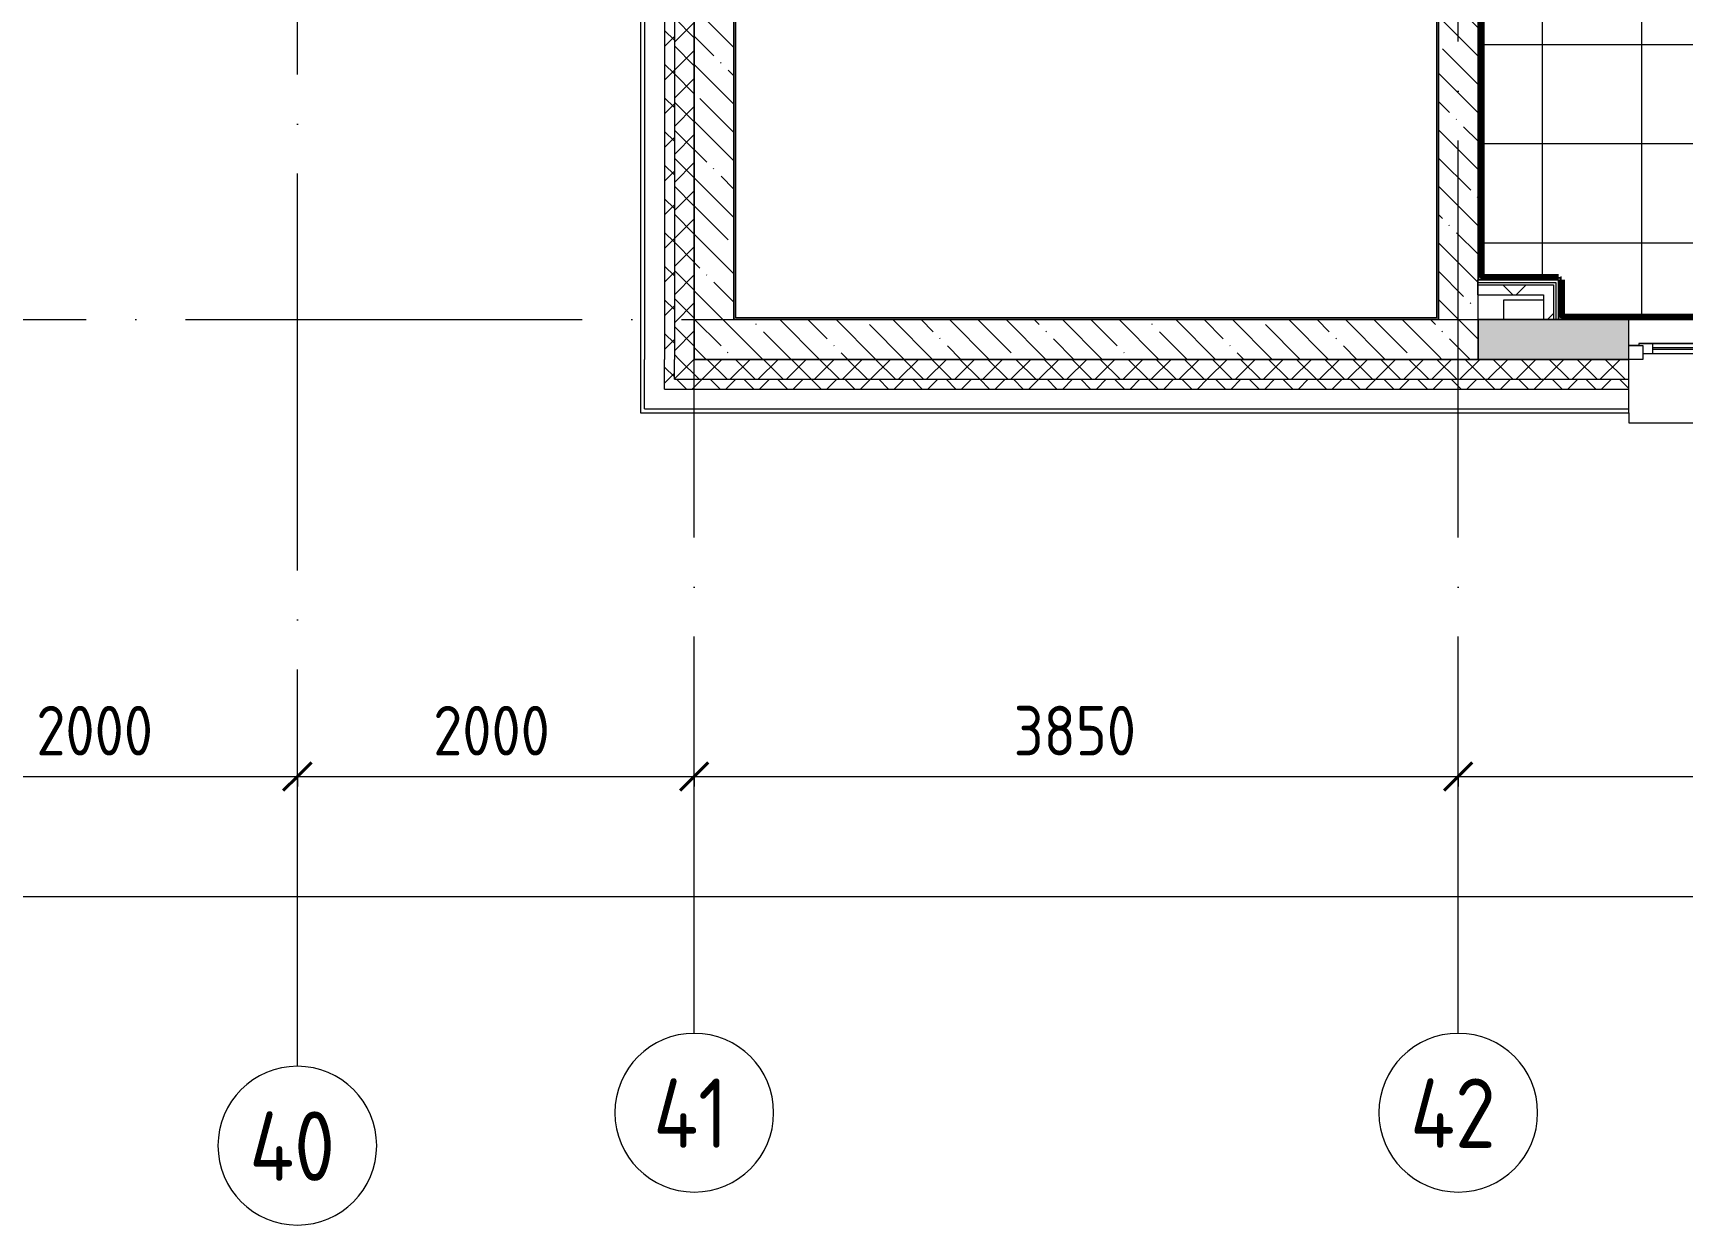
# Model space of a CAD drawing. Header units: millimetres. Extents: x 97 to 214665, y -4577 to 61202.
# Drawn here: x 190666 to 198981, y -4539 to 1470 of the extents above; entities that cross this region are included whole.
import ezdxf

# ---------------------------------------------------------------- set-up
doc = ezdxf.new("R2010")
doc.units = ezdxf.units.MM
doc.linetypes.add('ADSK_Линия сетки', pattern=[2500, 2000, -250, 0, -250])
for name, color, linetype, lineweight in [('A-____-____-DIMS', 211, 'Continuous', 9), ('A-____-____-DIMS-100', 211, 'Continuous', 9), ('A-FLOR-____-OTLN', 192, 'Continuous', 9), ('A-FLOR-____-PATT', 8, 'Continuous', 9), ('A-GLAZ-____-MCUT', 151, 'Continuous', 9), ('A-GLAZ-____-OTLN', 151, 'Continuous', 9), ('A-WALL-____-MCUT', 113, 'Continuous', 9), ('A-WALL-____-PATT', 111, 'Continuous', 9), ('A-WALL-FNSH-MCUT', 113, 'Continuous', 9), ('I-WALL-____-OTLN', 2, 'Continuous', 9), ('S-GRID-____-IDEN', 1, 'Continuous', 20), ('S-GRID-____-OTLN', 1, 'Continuous', 9)]:
    doc.layers.add(name, color=color, linetype=linetype, lineweight=lineweight)
doc.styles.add('GOST Common', font='GOST_Common.ttf', dxfattribs={"width": 0.9, "height": 250})
doc.styles.add('GOST Common_2', font='GOST_Common.ttf', dxfattribs={"width": 0.9, "height": 350})
doc.dimstyles.new('ADSK_Основной_2_5_мм', dxfattribs={"dimscale": 304.8, "dimtxt": 0.824897, "dimasz": 0.463911, "dimexe": 0.492126, "dimexo": 0.001615, "dimgap": 0.098425, "dimtad": 1, "dimlfac": 304.8, "dimrnd": 0.01, "dimdsep": 46, "dimtxsty": 'GOST Common', "dimblk1": 'OBLIQUE', "dimblk2": 'OBLIQUE', "dimsah": 1, "dimcen": 0.09, "dimdle": 0.492126, "dimazin": 2, "dimtfac": 1, "dimtdec": 4, "dimtix": 1, "dimtmove": 0, "dimatfit": 3, "dimfxl": 1, "dimtvp": 1, "dimtolj": 1, "dimtzin": 0, "dimlwd": 20, "dimlwe": 20, "dimarcsym": 2})
doc.dimstyles.new('ADSK_Основной_2_5_мм_Округление_до_10_мм', dxfattribs={"dimscale": 304.8, "dimtxt": 0.824897, "dimasz": 0.463911, "dimexe": 0.492126, "dimexo": 0.001615, "dimgap": 0.098425, "dimtad": 1, "dimdec": 0, "dimlfac": 304.8, "dimrnd": 10, "dimdsep": 46, "dimtxsty": 'GOST Common', "dimblk1": 'OBLIQUE', "dimblk2": 'OBLIQUE', "dimsah": 1, "dimcen": 0.09, "dimdle": 0.492126, "dimazin": 2, "dimtfac": 1, "dimtdec": 4, "dimtix": 1, "dimtmove": 0, "dimatfit": 3, "dimfxl": 1, "dimtvp": 1, "dimtolj": 1, "dimtzin": 0, "dimlwd": 20, "dimlwe": 20, "dimarcsym": 2})
pattern_1 = [(45, (0, 0), (-70.71068, 70.71068), []), (135, (0, 0), (-70.71068, -70.71068), [])]
pattern_2 = [(135, (0, 0), (-84.85281, -84.85281), []), (225, (0, 0), (84.85281, -84.85281), [])]
pattern_3 = [(135, (0, 0), (-142.5612, -142.5612), []), (135, (142.56, 0), (-142.5612, -142.5612), [252.016, -50.403, 3.353, -47.05])]
pattern_4 = [(45, (0, 0), (-141.42136, 141.42136), []), (135, (0, 0), (-141.42136, -141.42136), [])]

# ---------------------------------------------------------------- blocks, each defined once
blk = doc.blocks.new('Окно_СКБ_2Ст1 - Окно_СКБ_2Ст 3300_ОК2-29018964-О_АИ_ПП_4_200_Целиком')
at = {"layer": 'A-GLAZ-____-MCUT', "color": 90}
for p, q in [((-1650, -195), (-1650, -125)), ((-1650, -125), (-1580, -125)), ((-1580, -125), (-1580, -195)), ((750, -195), (750, -125)), ((750, -125), (820, -125)), ((820, -125), (820, -195)), ((1580, -155), (820, -155)), ((820, -155), (820, -195)), ((870, -205), (870, -155)), ((1530, -205), (1530, -155)), ((1580, -195), (1580, -125)), ((1580, -125), (1650, -125)), ((1580, -195), (1580, -155)), ((1650, -125), (1650, -195)), ((-1580, -195), (-1650, -195)), ((820, -195), (750, -195)), ((820, -195), (800, -195)), ((800, -195), (800, -205)), ((800, -205), (1600, -205)), ((1600, -205), (800, -205)), ((1650, -195), (1580, -195)), ((1600, -195), (1580, -195)), ((1600, -205), (1600, -195))]:
    blk.add_line(p, q, dxfattribs=at)
at = {"layer": 'A-GLAZ-____-MCUT', "color": 10, "lineweight": 5}
for p, q in [((750, -155), (-1580, -155)), ((750, -165), (-1580, -165)), ((870, -175), (1530, -175)), ((1530, -185), (870, -185))]:
    blk.add_line(p, q, dxfattribs=at)
at = {"layer": 'A-GLAZ-____-OTLN', "color": 10, "lineweight": 5}
for p, q in [((-1650, -195), (800, -195)), ((1600, -195), (1650, -195))]:
    blk.add_line(p, q, dxfattribs=at)
blk = doc.blocks.new('WNW_Отлив1 - Отлив_металлический 2-28598290-О_АИ_ПП_4_200_Целиком')
at = {"layer": 'A-GLAZ-____-OTLN', "color": 10, "lineweight": 5}
for p, q in [((1650, 320), (-1650, 320)), ((-1650, 320), (-1650, 270)), ((1650, 270), (1650, 320))]:
    blk.add_line(p, q, dxfattribs=at)
blk = doc.blocks.new('0083_СОШ675_АР_R22_rvt-1-О_АИ_ПП_4_200_Целиком')
at = {"layer": 'A-WALL-____-PATT', "lineweight": 5}
h = blk.add_hatch(dxfattribs=at)
h.set_pattern_fill('FP_31', color=10, style=0, pattern_type=2)
h.set_pattern_definition(pattern_3)
h.paths.add_polyline_path([(140450, -175), (140450, 7110), (140250, 7110), (140250, -175)])
h.paths.add_polyline_path([(140450, 8750), (140450, 10425), (140250, 10425), (140250, 8750), (140307, 8750)])
h = blk.add_hatch(dxfattribs=at)
h.set_pattern_fill('FP_31', color=10, style=0, pattern_type=2)
h.set_pattern_definition(pattern_3)
h.paths.add_polyline_path([(136500, -175), (136700, -175), (136700, 7725.1), (136500, 7725.1), (136500, -92.3)])
h.paths.add_polyline_path([(136700, 8625.1), (136700, 10025), (136500, 10025), (136500, 8625.1)])
h = blk.add_hatch(dxfattribs=at)
h.set_pattern_fill('FP_21', color=10, style=0, pattern_type=2)
h.set_pattern_definition(pattern_1)
h.paths.add_polyline_path([(136400, -175), (136500, -175), (136500, 7725.1), (136400, 7725.1), (136400, -92.3)])
h.paths.add_polyline_path([(136400, 8625.1), (136500, 8625.1), (136500, 9925), (136400, 9925), (136400, 9755)])
h = blk.add_hatch(dxfattribs=at)
h.set_pattern_fill('FP_7', color=10, style=0, pattern_type=2)
h.set_pattern_definition(pattern_2)
h.paths.add_polyline_path([(136400, -275), (136400, 7725.1), (136350, 7725.1), (136350, -275)])
h.paths.add_polyline_path([(136400, 8625.1), (136400, 9875), (136350, 9875), (136350, 8625.1)])
h = blk.add_hatch(dxfattribs=at)
h.set_pattern_fill('FP_20', color=252, style=0, pattern_type=2)
h.set_pattern_definition(pattern_4)
h.paths.add_polyline_path([(140830, 150), (140830, 200), (140447.7, 200), (140447.7, 150), (140790.2, 150)])
h = blk.add_hatch(dxfattribs=at)
h.set_pattern_fill('FP_20', color=252, style=0, pattern_type=2)
h.set_pattern_definition(pattern_4)
h.paths.add_polyline_path([(140780, 25), (140830, 25), (140830, 150), (140780, 150)])
h = blk.add_hatch(dxfattribs=at)
h.set_pattern_fill('FP_31', color=10, style=0, pattern_type=2)
h.set_pattern_definition(pattern_3)
h.paths.add_polyline_path([(140250, -175), (140250, 25), (136700, 25), (136700, -175), (137408, -175)])
h = blk.add_hatch(dxfattribs=at)
h.set_pattern_fill('FP_74', color=10, style=0, pattern_type=2)
h.set_pattern_definition([(50, (0, 0), (364.3679, -31.8783), [38.1, -419.1]), (355, (0, 0), (-70.48585, 382.1133), [30.48, -335.28]), (100.451, (30.36, -2.66), (293.885, 350.2334), [32.38, -356.18]), (46.184, (0, 101.6), (542.1585, -84.0858), [57.15, -628.65]), (96.636, (45.2, 94.6), (474.8049, 494.8554), [48.57, -534.27]), (351.184, (0, 101.6), (474.8102, 494.85), [45.72, -502.92]), (21, (50.8, 76.2), (303.22847, -204.53046), [38.1, -419.1]), (326, (50.8, 76.2), (123.6039, 368.376), [30.48, -335.28]), (71.451, (76.07, 59.16), (426.8341, 163.8427), [32.38, -356.18]), (37.5, (0, 0), (6.17665, 169.11015), [16.764, -314.452, 16.764, -323.596, -336.55]), (37.5, (0, 0), (6.17665, 169.11015), [-671.576, 16.764, -319.786]), (7.5, (0, 0), (133.63888, 200.3615), [16.764, -177.292, 16.764, -306.832, -128.27]), (7.5, (0, 0), (133.63888, 200.3615), [-517.652, 16.764, -111.506]), (327.5, (-113.28, 0), (271.18182, -11.45836), [16.764, -110.236, 16.764, -379.476, -525.78]), (327.5, (-113.28, 0), (271.18182, -11.45836), [-523.24, 16.764, -509.016]), (317.5, (-164.08, 0), (296.2585, 50.85285), [16.764, -148.336, 16.764, -246.38, -373.38]), (317.5, (-164.08, 0), (296.2585, 50.85285), [-428.244, 16.764, -356.616])])
h.paths.add_polyline_path([(152550, -175), (152550, 25), (145450, 25), (145450, -175)])
h.paths.add_polyline_path([(145050, -175), (145050, 25), (144509.5, 25), (144509.5, -175)])
h.paths.add_polyline_path([(140450, -175), (141209.5, -175), (141209.5, 25), (140450, 25), (140450, -92.3)])
h = blk.add_hatch(dxfattribs=at)
h.set_pattern_fill('FP_21', color=10, style=0, pattern_type=2)
h.set_pattern_definition(pattern_1)
h.paths.add_polyline_path([(140350, -275), (140350, -175), (136400, -175), (136400, -275), (137408, -275)])
h = blk.add_hatch(dxfattribs=at)
h.set_pattern_fill('FP_21', color=10, style=0, pattern_type=2)
h.set_pattern_definition(pattern_1)
h.paths.add_polyline_path([(145160, -275), (145160, -175), (144509.5, -175), (144509.5, -275), (145138.8, -275)])
h.paths.add_polyline_path([(140350, -275), (141209.5, -275), (141209.5, -175), (140350, -175)])
h = blk.add_hatch(dxfattribs=at)
h.set_pattern_fill('FP_7', color=10, style=0, pattern_type=2)
h.set_pattern_definition(pattern_2)
h.paths.add_polyline_path([(140350, -325), (140350, -275), (136350, -275), (136350, -325), (137408, -325)])
h = blk.add_hatch(dxfattribs=at)
h.set_pattern_fill('FP_7', color=10, style=0, pattern_type=2)
h.set_pattern_definition(pattern_2)
h.paths.add_polyline_path([(144509.5, -325), (145160, -325), (145160, -275), (144509.5, -275)])
h.paths.add_polyline_path([(141209.5, -325), (141209.5, -275), (140350, -275), (140350, -325)])
at = {"layer": 'A-FLOR-____-OTLN', "color": 90}
for p, q in [((140580, 25), (140580, 125)), ((140580, 125), (140780, 125))]:
    blk.add_line(p, q, dxfattribs=at)
at = {"layer": 'A-WALL-____-MCUT', "color": 10, "lineweight": 5}
for p, q in [((136250, 7725.1), (136250, -175)), ((140447.7, 212.5), (140842.5, 212.5)), ((140842.5, 212.5), (140842.5, 200)), ((140842.5, 200), (140842.5, 150)), ((140842.5, 150), (140842.5, 25)), ((140450, -175), (140450, 25)), ((140450, 25), (140450, -175)), ((136250, -325), (136250, -175)), ((136250, -425), (136250, -325)), ((136250, -425), (140350, -425)), ((140350, -425), (141209.5, -425))]:
    blk.add_line(p, q, dxfattribs=at)
at = {"layer": 'A-WALL-____-MCUT', "color": 50, "lineweight": 13}
for p, q in [((136350, 7725.1), (136350, -175)), ((136400, 7725.1), (136400, -175)), ((136500, -175), (136500, 7725.1)), ((136500, 7725.1), (136500, -175)), ((136700, 25), (136700, 7725.1)), ((140250, 7110), (140250, 25)), ((140450, 25), (140450, 7110)), ((140447.7, 200), (140447.7, 150)), ((140447.7, 200), (140830, 200)), ((140830, 200), (140830, 150)), ((140447.7, 150), (140780, 150)), ((140780, 150), (140780, 25)), ((140830, 150), (140830, 25)), ((140250, 25), (136700, 25)), ((141209.5, 25), (140450, 25)), ((140780, 25), (140830, 25)), ((141209.5, -175), (141209.5, 25)), ((136350, -275), (136350, -175)), ((136400, -275), (136400, -175)), ((136500, -175), (136700, -175)), ((136700, -175), (140250, -175)), ((140250, -175), (140450, -175)), ((141209.5, -175), (140450, -175)), ((140450, -175), (141209.5, -175)), ((136350, -325), (136350, -275)), ((136350, -325), (140350, -325)), ((136400, -275), (140350, -275)), ((140350, -275), (141209.5, -275)), ((140350, -325), (141209.5, -325)), ((141209.5, -325), (141209.5, -275))]:
    blk.add_line(p, q, dxfattribs=at)
at = {"layer": 'A-WALL-____-MCUT', "color": 90}
for p, q in [((140350, -175), (136500, -175)), ((140450, -175), (140350, -175)), ((141209.5, -275), (141209.5, -175)), ((141209.5, -425), (141209.5, -325))]:
    blk.add_line(p, q, dxfattribs=at)
at = {"layer": 'A-WALL-FNSH-MCUT', "color": 90}
for p, q in [((136230, 7725.1), (136230, -175)), ((140855, 225), (140447.7, 225)), ((140447.7, 225), (140447.7, 212.5)), ((140447.7, 212.5), (140447.7, 200)), ((140855, 212.5), (140855, 225)), ((140855, 200), (140855, 212.5)), ((140855, 150), (140855, 200)), ((140855, 25), (140855, 150)), ((140830, 25), (140842.5, 25)), ((140842.5, 25), (140855, 25)), ((136230, -175), (136230, -275)), ((136230, -275), (136230, -325)), ((136230, -325), (136230, -425)), ((136230, -425), (136230, -445)), ((136230, -445), (140350, -445)), ((140350, -445), (141209.5, -445)), ((141209.5, -445), (141209.5, -425))]:
    blk.add_line(p, q, dxfattribs=at)
at = {"layer": 'I-WALL-____-OTLN', "color": 90}
blk.add_line((141209.5, 25), (144509.5, 25), dxfattribs=at)
at = {"layer": 'A-GLAZ-____-OTLN', "color": 90, "lineweight": 9, "rotation": 180}
for name, p in [('Окно_СКБ_2Ст1 - Окно_СКБ_2Ст 3300_ОК2-29018964-О_АИ_ПП_4_200_Целиком', (142859.5, -300)), ('WNW_Отлив1 - Отлив_металлический 2-28598290-О_АИ_ПП_4_200_Целиком', (142859.5, -175))]:
    blk.add_blockref(name, p, dxfattribs=at)
blk = doc.blocks.new('Ось сетки - Круг_Ø8 мм-8258-О_АИ_ПП_4_200_Целиком')
at = {"layer": 'S-GRID-____-IDEN'}
for start, end in [(360, 180), (180, 360)]:
    blk.add_arc((0, 0), 4, start, end, dxfattribs=at)
blk = doc.blocks.new('DIMBLOCK1-О_АИ_ПП_4_200_Целиком')
at = {"layer": 'A-____-____-DIMS-100', "lineweight": 20}
for p, q in [((57498.1, -2933.1), (57498.1, -2733.1)), ((210248.1, -2933.1), (210248.1, -2733.1)), ((57348.1, -2883.1), (210398.1, -2883.1)), ((57498.1, -2883.1), (57498.1, -2933.1)), ((210248.1, -2883.1), (210248.1, -2933.1))]:
    blk.add_line(p, q, dxfattribs=at)
at = {"layer": 'A-____-____-DIMS-100', "lineweight": 40}
for p, q in [((57498.1, -2883.1), (57568.8, -2812.4)), ((210248.1, -2883.1), (210318.8, -2812.4)), ((57498.1, -2883.1), (57427.4, -2953.8)), ((210248.1, -2883.1), (210177.4, -2953.8))]:
    blk.add_line(p, q, dxfattribs=at)
at = {"layer": 'A-____-____-DIMS-100', "color": 0, "lineweight": 20, "insert": (133423.5, -2526.4), "char_height": 250, "width": 1079.013, "attachment_point": 1, "line_spacing_factor": 1.022761, "style": 'GOST Common'}
blk.add_mtext('152750', dxfattribs=at)
blk = doc.blocks.new('_Oblique')
at = {"color": 0, "linetype": 'ByBlock', "lineweight": -2}
blk.add_line((-0.5, -0.5), (0.5, 0.5), dxfattribs=at)
blk = doc.blocks.new('DIMBLOCK47-О_АИ_ПП_4_200_Целиком')
at = {"layer": 'A-____-____-DIMS-100', "lineweight": 20}
for p, q in [((189998.1, -2328.6), (189998.1, -2128.6)), ((191998.1, -2328.6), (191998.1, -2128.6)), ((189998.1, -2278.6), (191998.1, -2278.6)), ((189998.1, -2278.6), (189998.1, -2328.6)), ((191998.1, -2278.6), (191998.1, -2328.6))]:
    blk.add_line(p, q, dxfattribs=at)
at = {"layer": 'A-____-____-DIMS-100', "lineweight": 40}
for p, q in [((189998.1, -2278.6), (190068.8, -2207.9)), ((191998.1, -2278.6), (192068.8, -2207.9)), ((189998.1, -2278.6), (189927.4, -2349.3)), ((191998.1, -2278.6), (191927.4, -2349.3))]:
    blk.add_line(p, q, dxfattribs=at)
at = {"layer": 'A-____-____-DIMS-100', "color": 0, "lineweight": 20, "insert": (190682.8, -1921.9), "char_height": 250, "width": 756.843, "attachment_point": 1, "line_spacing_factor": 1.022761, "style": 'GOST Common'}
blk.add_mtext('2000', dxfattribs=at)
blk = doc.blocks.new('DIMBLOCK48-О_АИ_ПП_4_200_Целиком')
at = {"layer": 'A-____-____-DIMS-100', "lineweight": 20}
for p, q in [((191998.1, -2328.6), (191998.1, -2128.6)), ((193998.1, -2328.6), (193998.1, -2128.6)), ((191998.1, -2278.6), (193998.1, -2278.6)), ((191998.1, -2278.6), (191998.1, -2328.6)), ((193998.1, -2278.6), (193998.1, -2328.6))]:
    blk.add_line(p, q, dxfattribs=at)
at = {"layer": 'A-____-____-DIMS-100', "lineweight": 40}
for p, q in [((191998.1, -2278.6), (192068.8, -2207.9)), ((193998.1, -2278.6), (194068.8, -2207.9)), ((191998.1, -2278.6), (191927.4, -2349.3)), ((193998.1, -2278.6), (193927.4, -2349.3))]:
    blk.add_line(p, q, dxfattribs=at)
at = {"layer": 'A-____-____-DIMS-100', "color": 0, "lineweight": 20, "insert": (192682.8, -1921.9), "char_height": 250, "width": 756.843, "attachment_point": 1, "line_spacing_factor": 1.022761, "style": 'GOST Common'}
blk.add_mtext('2000', dxfattribs=at)
blk = doc.blocks.new('DIMBLOCK49-О_АИ_ПП_4_200_Целиком')
at = {"layer": 'A-____-____-DIMS-100', "lineweight": 20}
for p, q in [((193998.1, -2328.6), (193998.1, -2128.6)), ((197848.1, -2328.6), (197848.1, -2128.6)), ((193998.1, -2278.6), (197848.1, -2278.6)), ((193998.1, -2278.6), (193998.1, -2328.6)), ((197848.1, -2278.6), (197848.1, -2328.6))]:
    blk.add_line(p, q, dxfattribs=at)
at = {"layer": 'A-____-____-DIMS-100', "lineweight": 40}
for p, q in [((193998.1, -2278.6), (194068.8, -2207.9)), ((197848.1, -2278.6), (197918.8, -2207.9)), ((193998.1, -2278.6), (193927.4, -2349.3)), ((197848.1, -2278.6), (197777.4, -2349.3))]:
    blk.add_line(p, q, dxfattribs=at)
at = {"layer": 'A-____-____-DIMS-100', "color": 0, "lineweight": 20, "insert": (195607.8, -1921.9), "char_height": 250, "width": 756.843, "attachment_point": 1, "line_spacing_factor": 1.022761, "style": 'GOST Common'}
blk.add_mtext('3850', dxfattribs=at)
blk = doc.blocks.new('DIMBLOCK50-О_АИ_ПП_4_200_Целиком')
at = {"layer": 'A-____-____-DIMS-100', "lineweight": 20}
for p, q in [((197848.1, -2328.6), (197848.1, -2128.6)), ((202748.1, -2328.6), (202748.1, -2128.6)), ((197848.1, -2278.6), (202748.1, -2278.6)), ((197848.1, -2278.6), (197848.1, -2328.6)), ((202748.1, -2278.6), (202748.1, -2328.6))]:
    blk.add_line(p, q, dxfattribs=at)
at = {"layer": 'A-____-____-DIMS-100', "lineweight": 40}
for p, q in [((197848.1, -2278.6), (197918.8, -2207.9)), ((202748.1, -2278.6), (202818.8, -2207.9)), ((197848.1, -2278.6), (197777.4, -2349.3)), ((202748.1, -2278.6), (202677.4, -2349.3))]:
    blk.add_line(p, q, dxfattribs=at)
at = {"layer": 'A-____-____-DIMS-100', "color": 0, "lineweight": 20, "insert": (199972.1, -1921.9), "char_height": 250, "width": 782.412, "attachment_point": 1, "line_spacing_factor": 1.022761, "style": 'GOST Common'}
blk.add_mtext('4900', dxfattribs=at)

msp = doc.modelspace()

# ---------------------------------------------------------------- hatches: boundary and pattern name
at = {"layer": 'A-FLOR-____-PATT'}
h = msp.add_hatch(dxfattribs=at)
h.set_pattern_fill('FP_217', color=256, style=0, pattern_type=2)
h.set_pattern_definition([(0, (198273.1, 6412.5), (0, 500), []), (90, (198273.1, 6412.5), (-500, 3e-14), [])])
h.paths.add_polyline_path([(201670.554969, 40.000586), (202148.09249, 40.000586), (202148.09249, 225), (202153.09249, 225.000586), (202153.74067, 235.000586), (202163.09249, 235.000586), (202163.09249, 240.000586), (202533.09249, 240.000586), (202533.09249, 774.999), (202548.09249, 774.999185), (202548.09249, 11825), (202533.09249, 11825), (202533.09249, 12800), (197958.114412, 12800), (197958.114412, 12790.000586), (197948.114412, 12790.000586), (197948.114412, 12785.000586), (194438.114412, 12785.000586), (194438.114412, 12472.869184), (194433.114412, 12472.869184), (194433.114412, 12462.869184), (194423.114412, 12462.869184), (194422.905878, 12457.869184), (194213.114412, 12457.869184), (194213.114412, 12345), (193998.09249, 12344.983559), (193998.170911, 10645), (194213.114412, 10645), (194213.114412, 10440.001172), (197948.114412, 10440.001172), (197948.114412, 10435.001172), (197958.114412, 10435.001172), (197958.114412, 10425.001172), (197963.114412, 10424.940931), (197963.114412, 8750), (197748.114412, 8749.741161), (197748.114412, 7110), (197963.114412, 7110), (197963.114412, 240.000586), (198353.09249, 240.000586), (198353.09249, 235.000586), (198363.09249, 235.000586), (198363.09249, 225.000586), (198368.09249, 225), (198368.09249, 40.000586), (200704.201756, 40.000586)])
h.paths.add_polyline_path([(202538.09249, 3274.999), (202533.09249, 3274.999448), (202533.09249, 9325), (202548.09249, 9325), (202548.09249, 3274.999448)])
at = {"layer": 'A-WALL-____-PATT'}
h = msp.add_hatch(color=7, dxfattribs=at)
h.paths.add_polyline_path([(194208.114412, 25), (194208.114412, 7725.059667), (194198.114412, 7725.059667), (194198.114412, 25)])
h.paths.add_polyline_path([(194208.114412, 8625.059667), (194208.114412, 8865), (194198.114412, 8865), (194198.114412, 8625.059667)])
h = msp.add_hatch(color=7, dxfattribs=at)
h.paths.add_polyline_path([(197738.091904, 25.000586), (197748.091904, 25.000586), (197748.091904, 2202.785818), (197738.091904, 2202.785818), (197738.091904, 35.000586)])
h.paths.add_polyline_path([(197748.091904, 2825), (197748.091904, 7110), (197738.091904, 7110), (197738.091904, 2825)])
h.paths.add_polyline_path([(197748.091904, 8750), (197748.091904, 8875), (197738.091904, 8875), (197738.091904, 8750)])
for points in [[(197958.114412, 225.000586), (197958.114412, 6930.001172), (197948.114412, 6930.001172), (197948.114412, 225.000586)], [(198353.09249, 225.000586), (198363.09249, 225.000586), (198363.09249, 235.000586), (197958.114412, 235.000586), (197958.114412, 225.000586), (198288.318726, 225.000586)], [(198363.09249, 35.000586), (198363.09249, 225.000586), (198353.09249, 225.000586), (198353.09249, 35.000586)], [(197738.091904, 25.000586), (197738.091904, 35.000586), (194208.114412, 35.000586), (194208.114412, 25.000586), (196838.788908, 25.000586)]]:
    msp.add_hatch(color=7, dxfattribs=at).paths.add_polyline_path(points)
h = msp.add_hatch(color=7, dxfattribs=at)
h.paths.add_polyline_path([(202163.09249, 25.000586), (202163.09249, 35.000586), (202007.614412, 35.000586), (202007.614412, 25.000586), (202153.74067, 25.000586)])
h.paths.add_polyline_path([(198353.09249, 25.000586), (198707.614412, 25.000586), (198707.614412, 35.000586), (198353.09249, 35.000586)])

# ---------------------------------------------------------------- linework, layer by layer
at = {"layer": 'A-WALL-____-MCUT', "color": 7}
for p, q in [((194198.114412, 7725.059667), (194198.114412, 25)), ((194208.114412, 35.000586), (194208.114412, 7725.059667)), ((197948.114412, 7110), (197948.114412, 225.000586)), ((197958.114412, 235.000586), (197958.114412, 7110)), ((197738.091904, 2202.785818), (197738.091904, 35.000586)), ((197748.091904, 25.000586), (197748.091904, 2202.785818)), ((197948.114412, 225.000586), (198353.09249, 225.000586)), ((198363.09249, 235.000586), (197958.114412, 235.000586)), ((198353.09249, 225.000586), (198353.09249, 25.000586)), ((198363.09249, 35.000586), (198363.09249, 235.000586)), ((194198.114412, 25), (194208.114412, 25)), ((197738.091904, 35.000586), (194208.114412, 35.000586)), ((194208.114412, 25.000586), (197738.091904, 25.000586)), ((197738.091904, 25.000586), (197748.091904, 25.000586)), ((198353.09249, 25.000586), (198707.614412, 25.000586)), ((198707.614412, 35.000586), (198363.09249, 35.000586)), ((198707.614412, 25.000586), (198707.614412, 35.000586))]:
    msp.add_line(p, q, dxfattribs=at)
at = {"layer": 'I-WALL-____-OTLN', "color": 5, "lineweight": 90}
for p, q in [((197963.114412, 7110), (197963.114412, 240.000586)), ((197963.114412, 240.000586), (198353.09249, 240.000586)), ((198353.09249, 235.000586), (198353.09249, 240.000586)), ((198368.09249, 225.000586), (198363.09249, 225.000586)), ((198368.09249, 225.000586), (198368.09249, 40.000586)), ((198368.09249, 40.000586), (202148.09249, 40.000586))]:
    msp.add_line(p, q, dxfattribs=at)
at = {"layer": 'I-WALL-____-OTLN'}
for p, q in [((198707.614412, 35.000586), (202007.614412, 35.000586)), ((202007.614412, 25.000586), (198707.614412, 25.000586))]:
    msp.add_line(p, q, dxfattribs=at)
at = {"layer": 'S-GRID-____-OTLN', "linetype": 'ADSK_Линия сетки'}
for p, q in [((191998.115542, -3738.839947), (191998.115542, 61202.00513)), ((193998.115412, -3572.657751), (193998.115412, 61202.00513)), ((197848.115412, -3572.657751), (197848.115412, 61202.00513)), ((53928.563196, 25.000586), (213846.668489, 25.000586))]:
    msp.add_line(p, q, dxfattribs=at)

# ---------------------------------------------------------------- block references
at = {"color": 250, "lineweight": 5}
msp.add_blockref('0083_СОШ675_АР_R22_rvt-1-О_АИ_ПП_4_200_Целиком', (57498.114412, 0), dxfattribs=at)
at = {"layer": 'S-GRID-____-IDEN', "xscale": 99.99999999999993, "yscale": 99.99999999999993, "zscale": 99.99999999999993}
for p in [(193998.115412, -3972.657751), (197848.115412, -3972.657751), (191998.115542, -4138.839947)]:
    msp.add_blockref('Ось сетки - Круг_Ø8 мм-8258-О_АИ_ПП_4_200_Целиком', p, dxfattribs=at)

# ---------------------------------------------------------------- texts
at = {"layer": 'S-GRID-____-IDEN', "lineweight": 9, "char_height": 350, "attachment_point": 1, "style": 'GOST Common_2'}
for s, insert, width in [('41', (193792.084749, -3800.124393), 497.8479375), ('42', (197606.084749, -3800.124393), 584.4301875), ('40', (191756.084878, -3966.306589), 584.4301875)]:
    msp.add_mtext(s, dxfattribs=dict(at, insert=insert, width=width))

# ---------------------------------------------------------------- dimensions: what is measured, and where the dimension line sits
at = {"layer": 'A-____-____-DIMS', "lineweight": 20}
for base, p1, p2, dimstyle, override, picture, middle in [((191998.115542, -2278.602133), (189998.115412, -2178.617234), (191998.115542, -2178.617234), 'ADSK_Основной_2_5_мм_Округление_до_10_мм', {"dimpost": '<>', "dimfxl": 2000.00013}, 'DIMBLOCK47-О_АИ_ПП_4_200_Целиком', (190998.115477, -2123.602133)), ((193998.115412, -2278.602133), (191998.115542, -2178.617234), (193998.115412, -2178.617234), 'ADSK_Основной_2_5_мм_Округление_до_10_мм', {"dimpost": '<>', "dimfxl": 1999.99987}, 'DIMBLOCK48-О_АИ_ПП_4_200_Целиком', (192998.115477, -2123.602133)), ((197848.115412, -2278.602133), (193998.115412, -2178.617234), (197848.115412, -2178.617234), 'ADSK_Основной_2_5_мм_Округление_до_10_мм', {"dimpost": '<>', "dimfxl": 3850}, 'DIMBLOCK49-О_АИ_ПП_4_200_Целиком', (195923.115412, -2123.602133)), ((202748.115412, -2278.602133), (197848.115412, -2178.617234), (202748.115412, -2178.617234), 'ADSK_Основной_2_5_мм_Округление_до_10_мм', {"dimpost": '<>', "dimfxl": 4900}, 'DIMBLOCK50-О_АИ_ПП_4_200_Целиком', (200298.115412, -2123.602133)), ((210248.1154118509, -2883.1170817768), (57498.1144118506, -2783.1321829165), (210248.1154118509, -2783.132182917), 'ADSK_Основной_2_5_мм', {"dimpost": '<>', "dimfxl": 152750.001}, 'DIMBLOCK1-О_АИ_ПП_4_200_Целиком', (133873.1149118508, -2728.1170817768))]:
    dim = msp.add_linear_dim(base=base, p1=p1, p2=p2, dimstyle=dimstyle, override=override, dxfattribs=at)
    dim.commit()
    dim.dimension.update_dxf_attribs({"geometry": picture, "text_midpoint": middle})

doc.saveas('drawing.dxf')
